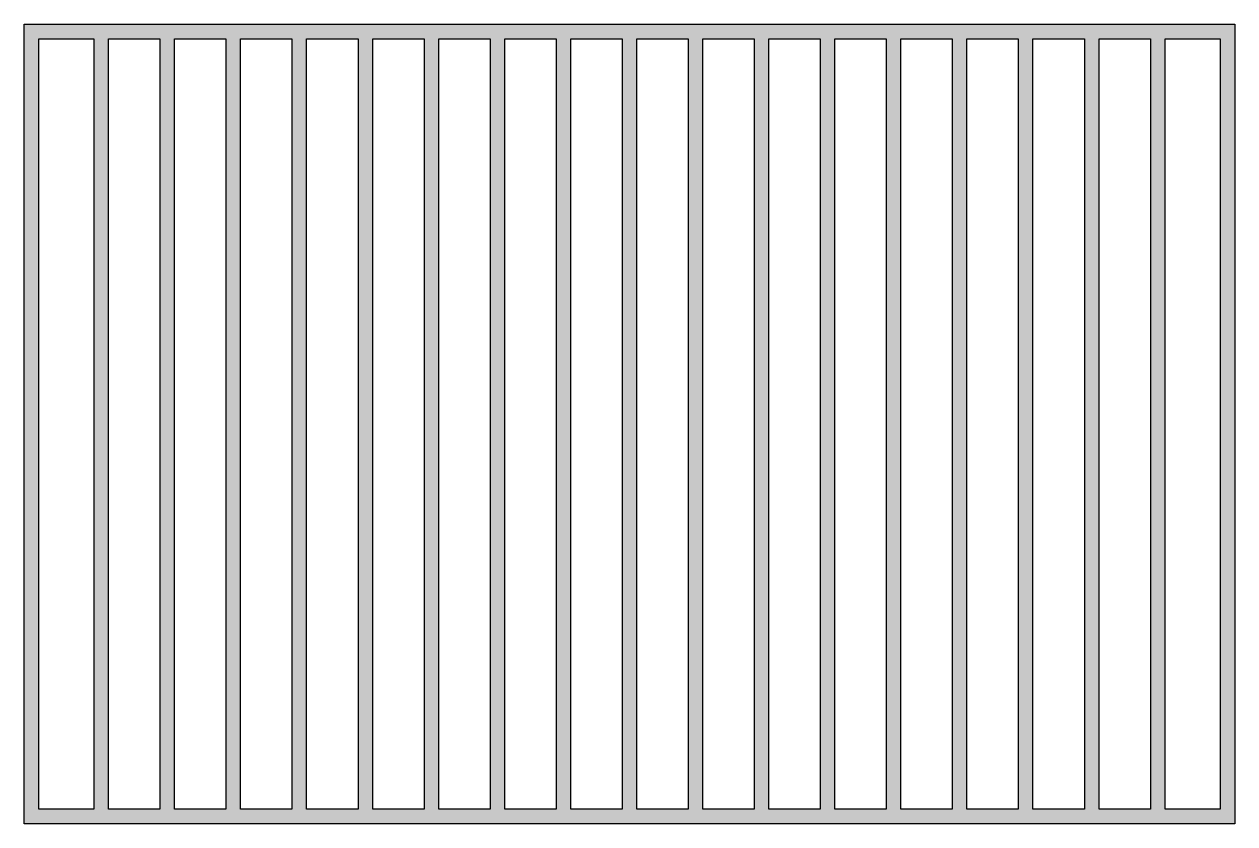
# Model space of a CAD drawing. Header units: millimetres. Extents: x 28843 to 30493, y 17399 to 18489.
import ezdxf

# ---------------------------------------------------------------- set-up
doc = ezdxf.new("R2010")
doc.units = ezdxf.units.MM
doc.layers.add('Elevations', color=8, linetype='Continuous')

msp = doc.modelspace()

# ---------------------------------------------------------------- hatches: boundary and pattern name
at = {"layer": 'Elevations', "transparency": 33554687}
h = msp.add_hatch(color=254, dxfattribs=at)
h.dxf.hatch_style = 1
h.paths.add_polyline_path([(30493.1, 18489.4), (30493.1, 17399.4), (28843.1, 17399.4), (28843.1, 18489.4)])
h.paths.add_polyline_path([(29048.1, 17419.4), (29118.1, 17419.4), (29118.1, 18469.4), (29048.1, 18469.4)], flags=16)
h.paths.add_polyline_path([(29028.1, 18469.4), (28958.1, 18469.4), (28958.1, 17419.4), (29028.1, 17419.4)], flags=16)
h.paths.add_polyline_path([(29138.1, 17419.4), (29208.1, 17419.4), (29208.1, 18469.4), (29138.1, 18469.4)], flags=16)
h.paths.add_polyline_path([(28938.1, 18469.4), (28863.1, 18469.4), (28863.1, 17419.4), (28938.1, 17419.4)], flags=16)
h.paths.add_polyline_path([(29228.1, 17419.4), (29298.1, 17419.4), (29298.1, 18469.4), (29228.1, 18469.4)], flags=16)
h.paths.add_polyline_path([(29318.1, 17419.4), (29388.1, 17419.4), (29388.1, 18469.4), (29318.1, 18469.4)], flags=16)
h.paths.add_polyline_path([(29408.1, 17419.4), (29478.1, 17419.4), (29478.1, 18469.4), (29408.1, 18469.4)], flags=16)
h.paths.add_polyline_path([(29498.1, 17419.4), (29568.1, 17419.4), (29568.1, 18469.4), (29498.1, 18469.4)], flags=16)
h.paths.add_polyline_path([(29588.1, 17419.4), (29658.1, 17419.4), (29658.1, 18469.4), (29588.1, 18469.4)], flags=16)
h.paths.add_polyline_path([(29678.1, 17419.4), (29748.1, 17419.4), (29748.1, 18469.4), (29678.1, 18469.4)], flags=16)
h.paths.add_polyline_path([(29768.1, 17419.4), (29838.1, 17419.4), (29838.1, 18469.4), (29768.1, 18469.4)], flags=16)
h.paths.add_polyline_path([(29858.1, 17419.4), (29928.1, 17419.4), (29928.1, 18469.4), (29858.1, 18469.4)], flags=16)
h.paths.add_polyline_path([(29948.1, 17419.4), (30018.1, 17419.4), (30018.1, 18469.4), (29948.1, 18469.4)], flags=16)
h.paths.add_polyline_path([(30038.1, 17419.4), (30108.1, 17419.4), (30108.1, 18469.4), (30038.1, 18469.4)], flags=16)
h.paths.add_polyline_path([(30128.1, 17419.4), (30198.1, 17419.4), (30198.1, 18469.4), (30128.1, 18469.4)], flags=16)
h.paths.add_polyline_path([(30218.1, 17419.4), (30288.1, 17419.4), (30288.1, 18469.4), (30218.1, 18469.4)], flags=16)
h.paths.add_polyline_path([(30308.1, 17419.4), (30378.1, 17419.4), (30378.1, 18469.4), (30308.1, 18469.4)], flags=16)
h.paths.add_polyline_path([(30398.1, 17419.4), (30473.1, 17419.4), (30473.1, 18469.4), (30398.1, 18469.4)], flags=16)

# ---------------------------------------------------------------- linework, layer by layer
at = {"layer": 'Elevations', "color": 18, "true_color": 0x000000}
for points in [[(28843.1, 18489.4), (30493.1, 18489.4), (30493.1, 17399.4), (28843.1, 17399.4)], [(28938.1, 17419.4), (28863.1, 17419.4), (28863.1, 18469.4), (28938.1, 18469.4)], [(28958.1, 18469.4), (29028.1, 18469.4), (29028.1, 17419.4), (28958.1, 17419.4)], [(29048.1, 18469.4), (29118.1, 18469.4), (29118.1, 17419.4), (29048.1, 17419.4)], [(29138.1, 18469.4), (29208.1, 18469.4), (29208.1, 17419.4), (29138.1, 17419.4)], [(29228.1, 18469.4), (29298.1, 18469.4), (29298.1, 17419.4), (29228.1, 17419.4)], [(29318.1, 18469.4), (29388.1, 18469.4), (29388.1, 17419.4), (29318.1, 17419.4)], [(29408.1, 18469.4), (29478.1, 18469.4), (29478.1, 17419.4), (29408.1, 17419.4)], [(29498.1, 18469.4), (29568.1, 18469.4), (29568.1, 17419.4), (29498.1, 17419.4)], [(29588.1, 18469.4), (29658.1, 18469.4), (29658.1, 17419.4), (29588.1, 17419.4)], [(29678.1, 18469.4), (29748.1, 18469.4), (29748.1, 17419.4), (29678.1, 17419.4)], [(29768.1, 18469.4), (29838.1, 18469.4), (29838.1, 17419.4), (29768.1, 17419.4)], [(29858.1, 18469.4), (29928.1, 18469.4), (29928.1, 17419.4), (29858.1, 17419.4)], [(29948.1, 18469.4), (30018.1, 18469.4), (30018.1, 17419.4), (29948.1, 17419.4)], [(30038.1, 18469.4), (30108.1, 18469.4), (30108.1, 17419.4), (30038.1, 17419.4)], [(30128.1, 18469.4), (30198.1, 18469.4), (30198.1, 17419.4), (30128.1, 17419.4)], [(30218.1, 18469.4), (30288.1, 18469.4), (30288.1, 17419.4), (30218.1, 17419.4)], [(30308.1, 18469.4), (30378.1, 18469.4), (30378.1, 17419.4), (30308.1, 17419.4)], [(30398.1, 18469.4), (30473.1, 18469.4), (30473.1, 17419.4), (30398.1, 17419.4)]]:
    msp.add_lwpolyline(points, close=True, dxfattribs=at)

doc.saveas('drawing.dxf')
